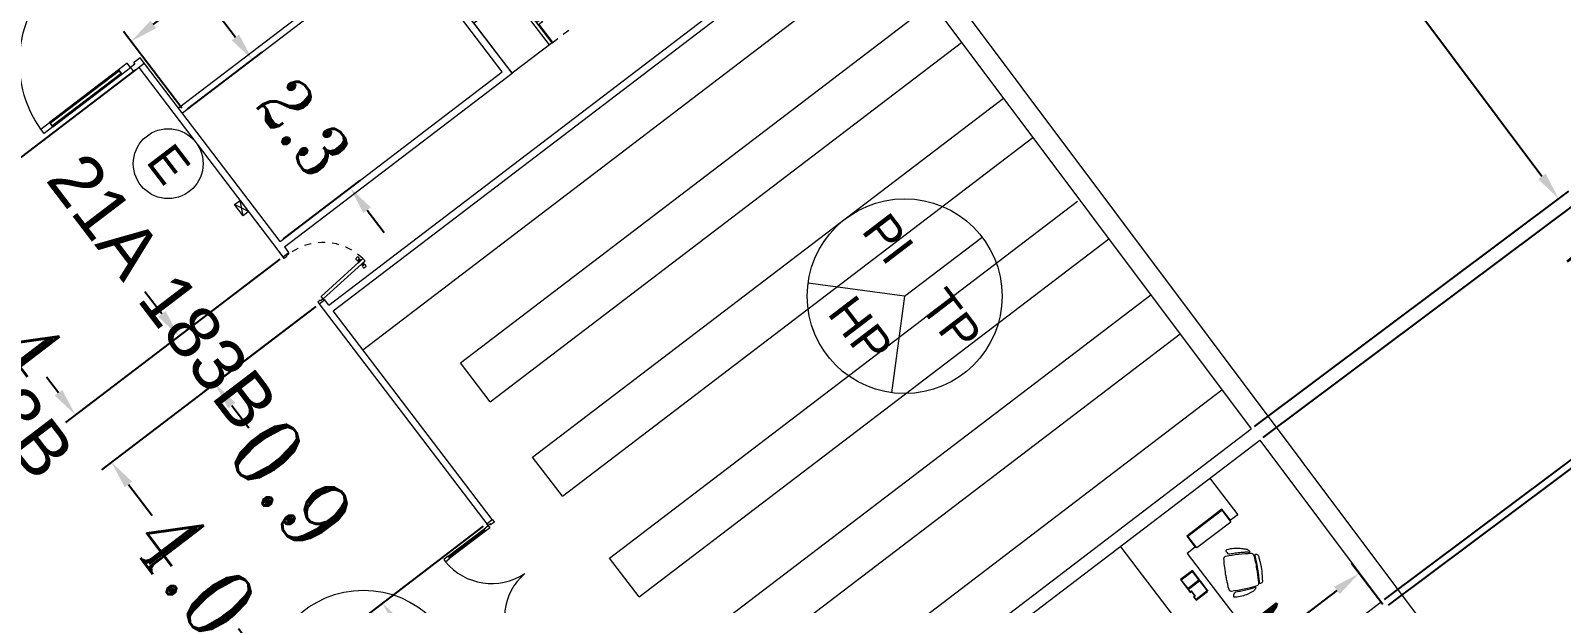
# Model space of a CAD drawing. Header units: metres. Extents: x 1384 to 1901, y 1501 to 2216.
# Drawn here: x 1462.31 to 1484.23, y 2124.08 to 2132.28 of the extents above; entities that cross this region are included whole.
import ezdxf

# ---------------------------------------------------------------- set-up
doc = ezdxf.new("R2010")
doc.units = ezdxf.units.M
doc.header["$LTSCALE"] = 0.05
doc.header["$PDMODE"] = 3
for name, pattern in [('ACAD_ISO03W100', [30, 12, -18]), ('CONTINUA', [0]), ('DASHED2', [0.375, 0.25, -0.125])]:
    doc.linetypes.add(name, pattern=pattern)
for name, color, linetype, lineweight in [('BIEs', 1, 'CONTINUA', 15), ('Circulo', 250, 'Continuous', 15), ('Cotas Nave 2', 250, 'CONTINUA', 15), ('Extintores', 1, 'CONTINUA', 15), ('mobiliario', 253, 'CONTINUA', 15), ('Nave', 5, 'Continuous', 15), ('Pared Fuego', 81, 'CONTINUA', 15), ('Pared Nave', 5, 'CONTINUA', 15), ('Puertas', 4, 'CONTINUA', 15), ('Tabiques', 241, 'CONTINUA', 15), ('TextoDCE', 250, 'Continuous', 15)]:
    doc.layers.add(name, color=color, linetype=linetype, lineweight=lineweight)
doc.styles.add('ROMANT', font='ROMANT', dxfattribs={"width": 0.85})
doc.styles.get("Standard").update_dxf_attribs({"font": 'arial.ttf'})
doc.dimstyles.new('1-50-GENERAL', dxfattribs={"dimtxt": 0.38, "dimasz": 0.4, "dimexe": 0.18, "dimexo": 0.06, "dimgap": 0.09, "dimtad": 0, "dimdec": 1, "dimzin": 0, "dimdsep": 46, "dimtxsty": 'ROMANT', "dimcen": 0.09, "dimadec": 0, "dimazin": 0, "dimtfac": 1, "dimtdec": 1, "dimtix": 1, "dimtofl": 0, "dimtmove": 0, "dimatfit": 3, "dimfxl": 0, "dimtolj": 1, "dimtzin": 0, "dimarcsym": 0})

# ---------------------------------------------------------------- blocks, each defined once
blk = doc.blocks.new('A$C3628088D')
at = {"layer": 'Puertas'}
for p, q in [((35, 820), (35, 900)), ((35, 900), (75, 900)), ((75, 820), (35, 820)), ((75, 820), (35, 820)), ((35, 820), (35, 180)), ((45, 820), (45, 180)), ((65, 820), (45, 820)), ((65, 180), (65, 820)), ((75, 900), (75, 820)), ((75, 180), (75, 820)), ((35, 180), (35, 100)), ((75, 180), (35, 180)), ((35, 180), (75, 180)), ((45, 180), (65, 180)), ((75, 100), (75, 180)), ((35, 100), (0, 100)), ((0, 100), (0, 0)), ((35, 60), (35, 100)), ((35, 100), (75, 100)), ((50, 60), (35, 60)), ((50, 50), (50, 60)), ((50, 0), (50, 50)), ((0, 0), (50, 0))]:
    blk.add_line(p, q, dxfattribs=at)
for points in [[(1725, 900), (1725, 820), (1765, 820), (1765, 900)], [(1725, 180), (1725, 820), (1765, 820), (1765, 180)], [(1735, 180), (1735, 820), (1755, 820), (1755, 180)], [(1725, 100), (1725, 180), (1765, 180), (1765, 100)], [(1765, 100), (1800, 100), (1800, 0), (1750, 0), (1750, 50), (1750, 60), (1765, 60)]]:
    blk.add_lwpolyline(points, close=True, dxfattribs=at)
blk.add_arc((1757, 42), 858, 92.1038, 176.1334, dxfattribs=at)
blk.add_ellipse((70, 105), major_axis=(-772, 326), ratio=0.94084, start_param=-2.726592, end_param=-1.199193, dxfattribs=at)
blk = doc.blocks.new('puerta 0.85')
at = {"layer": 'Puertas'}
for p, q in [((971.569, -108.224), (971.572, -108.254)), ((971.605, -108.217), (971.608, -108.254)), ((971.61, -108.223), (971.612, -108.248)), ((971.617, -108.224), (971.611, -108.224)), ((971.611, -108.224), (971.613, -108.246)), ((971.619, -108.246), (971.613, -108.246)), ((971.629, -108.222), (971.617, -108.223)), ((971.617, -108.223), (971.619, -108.247)), ((971.631, -108.246), (971.619, -108.247)), ((971.631, -108.22), (971.629, -108.222)), ((971.629, -108.222), (971.631, -108.246)), ((971.633, -108.203), (971.631, -108.22)), ((971.631, -108.22), (971.633, -108.247)), ((971.633, -108.247), (971.631, -108.246)), ((971.638, -108.203), (971.633, -108.203)), ((971.633, -108.203), (971.638, -108.263)), ((971.638, -108.263), (971.633, -108.247)), ((971.68, -108.171), (971.635, -108.175)), ((971.635, -108.175), (971.68, -108.171)), ((971.706, -108.982), (971.635, -108.175)), ((971.638, -108.203), (971.643, -108.263)), ((971.751, -108.978), (971.68, -108.171)), ((971.682, -108.199), (971.687, -108.199)), ((971.682, -108.199), (971.688, -108.259)), ((971.687, -108.199), (971.692, -108.214)), ((971.687, -108.199), (971.693, -108.258)), ((971.692, -108.214), (971.695, -108.242)), ((971.692, -108.214), (971.695, -108.216)), ((971.693, -108.258), (971.695, -108.242)), ((971.695, -108.216), (971.706, -108.215)), ((971.695, -108.216), (971.697, -108.24)), ((971.695, -108.242), (971.697, -108.24)), ((971.697, -108.24), (971.708, -108.239)), ((971.706, -108.216), (971.712, -108.215)), ((971.706, -108.215), (971.708, -108.239)), ((971.708, -108.238), (971.714, -108.238)), ((971.712, -108.215), (971.714, -108.238)), ((971.713, -108.214), (971.715, -108.239)), ((971.717, -108.208), (971.72, -108.244)), ((971.753, -108.207), (971.756, -108.238)), ((971.643, -108.263), (971.638, -108.263)), ((971.688, -108.259), (971.693, -108.258)), ((970.921, -109.068), (970.921, -108.978)), ((970.921, -108.978), (970.941, -108.978)), ((970.951, -109.068), (970.921, -109.068)), ((970.941, -108.978), (970.941, -109.023)), ((970.951, -109.023), (970.941, -109.023)), ((970.951, -109.023), (970.951, -109.068)), ((971.751, -108.978), (971.706, -108.982)), ((971.741, -109.023), (971.741, -109.068)), ((971.741, -109.023), (971.751, -109.023)), ((971.741, -109.068), (971.771, -109.068)), ((971.751, -108.978), (971.751, -109.023)), ((971.771, -108.978), (971.751, -108.978)), ((971.771, -109.068), (971.771, -108.978))]:
    blk.add_line(p, q, dxfattribs=at)
at = {"layer": 'Puertas', "linetype": 'DASHED2'}
blk.add_arc((971.751, -108.978), 0.81, 98.1847, 180, dxfattribs=at)
at = {"layer": 'Puertas'}
for centre, start, end in [((971.59, -108.237), 31.5551, 146.5334), ((971.59, -108.237), 223.4666, 338.4449), ((971.735, -108.225), 43.4666, 158.4449), ((971.735, -108.225), 211.5551, 326.5334)]:
    blk.add_arc(centre, 0.0249, start, end, dxfattribs=at)
blk = doc.blocks.new('refrigerador 23 planta')
at = {"layer": 'mobiliario', "linetype": 'Continuous', "lineweight": 0}
for p, q in [((8.823, 1.222), (8.823, 1.942)), ((8.823, 1.942), (9.731, 1.942)), ((9.731, 1.942), (9.731, 1.222)), ((9.731, 1.274), (8.823, 1.274)), ((8.823, 1.222), (9.731, 1.222)), ((8.834, 1.215), (8.834, 1.222)), ((9.146, 1.215), (8.834, 1.215)), ((8.916, 1.213), (8.916, 1.215)), ((8.928, 1.213), (8.916, 1.213)), ((8.928, 1.215), (8.928, 1.213)), ((8.953, 1.213), (8.953, 1.215)), ((8.965, 1.213), (8.953, 1.213)), ((8.965, 1.215), (8.965, 1.213)), ((8.989, 1.213), (8.989, 1.215)), ((9.002, 1.213), (8.989, 1.213)), ((9.002, 1.215), (9.002, 1.213)), ((9.026, 1.213), (9.026, 1.215)), ((9.038, 1.213), (9.026, 1.213)), ((9.038, 1.215), (9.038, 1.213)), ((9.063, 1.213), (9.063, 1.215)), ((9.075, 1.213), (9.063, 1.213)), ((9.075, 1.215), (9.075, 1.213)), ((9.099, 1.213), (9.099, 1.215)), ((9.112, 1.213), (9.099, 1.213)), ((9.112, 1.215), (9.112, 1.213)), ((9.146, 1.159), (9.146, 1.222)), ((9.146, 1.157), (9.146, 1.159)), ((9.146, 1.152), (9.146, 1.157)), ((9.147, 1.149), (9.146, 1.152)), ((9.187, 1.149), (9.147, 1.149)), ((9.188, 1.157), (9.187, 1.152)), ((9.187, 1.152), (9.187, 1.149)), ((9.188, 1.222), (9.188, 1.201)), ((9.188, 1.201), (9.188, 1.194)), ((9.188, 1.194), (9.188, 1.157)), ((9.208, 1.162), (9.208, 1.222)), ((9.208, 1.159), (9.208, 1.162)), ((9.208, 1.157), (9.208, 1.159)), ((9.209, 1.152), (9.208, 1.157)), ((9.209, 1.149), (9.209, 1.152)), ((9.249, 1.149), (9.209, 1.149)), ((9.25, 1.152), (9.249, 1.149)), ((9.25, 1.222), (9.25, 1.157)), ((9.25, 1.157), (9.25, 1.152))]:
    blk.add_line(p, q, dxfattribs=at)
blk = doc.blocks.new('*D248')
at = {"layer": 'Cotas Nave 2', "color": 0, "lineweight": -2, "transparency": 16777216}
for p, q in [((1474.251, 2134.073), (1478.751, 2137.442)), ((1478.847, 2137.014), (1480.645, 2134.612)), ((1483.949, 2130.197), (1481.844, 2133.009)), ((1479.833, 2126.616), (1484.333, 2129.985))]:
    blk.add_line(p, q, dxfattribs=at)
at = {"layer": 'Cotas Nave 2', "color": 0, "transparency": 16777216}
for points in [[(1478.9, 2137.053), (1478.793, 2136.974), (1478.607, 2137.334)], [(1484.003, 2130.237), (1483.896, 2130.157), (1484.189, 2129.877)]]:
    blk.add_solid(points, dxfattribs=at)
at = {"layer": 'Defpoints', "color": 0, "transparency": 16777216}
for p in [(1474.203, 2134.037), (1484.189, 2129.877), (1479.785, 2126.58)]:
    blk.add_point(p, dxfattribs=at)
at = {"layer": 'Cotas Nave 2', "color": 0, "transparency": 16777216, "insert": (1481.245, 2133.81), "char_height": 1, "attachment_point": 5, "rotation": 306.8203, "style": 'ROMANT'}
blk.add_mtext('\\A1;9.3', dxfattribs=at)
blk = doc.blocks.new('*D250')
at = {"layer": 'Cotas Nave 2', "color": 0, "lineweight": -2, "transparency": 16777216}
for p, q in [((1479.957, 2126.457), (1484.5, 2129.858)), ((1484.596, 2129.43), (1484.602, 2129.422)), ((1485.853, 2127.751), (1485.802, 2127.82)), ((1481.694, 2124.137), (1486.237, 2127.538))]:
    blk.add_line(p, q, dxfattribs=at)
at = {"layer": 'Cotas Nave 2', "color": 0, "transparency": 16777216}
for points in [[(1484.649, 2129.47), (1484.542, 2129.39), (1484.356, 2129.751)], [(1485.907, 2127.791), (1485.8, 2127.711), (1486.093, 2127.43)]]:
    blk.add_solid(points, dxfattribs=at)
at = {"layer": 'Defpoints', "color": 0, "transparency": 16777216}
for p in [(1486.093, 2127.43), (1479.909, 2126.421), (1481.646, 2124.101)]:
    blk.add_point(p, dxfattribs=at)
at = {"layer": 'Cotas Nave 2', "color": 0, "transparency": 16777216, "insert": (1485.202, 2128.621), "char_height": 1, "attachment_point": 5, "rotation": 306.8241, "style": 'ROMANT'}
blk.add_mtext('\\A1;2.9', dxfattribs=at)
blk = doc.blocks.new('*D252')
at = {"layer": 'Cotas Nave 2', "color": 0, "lineweight": -2, "transparency": 16777216}
for p, q in [((1481.755, 2124.057), (1486.331, 2127.486)), ((1486.427, 2127.058), (1487.663, 2125.408)), ((1490.14, 2122.101), (1488.863, 2123.806)), ((1485.947, 2118.461), (1490.524, 2121.889))]:
    blk.add_line(p, q, dxfattribs=at)
at = {"layer": 'Cotas Nave 2', "color": 0, "transparency": 16777216}
for points in [[(1486.48, 2127.098), (1486.373, 2127.018), (1486.187, 2127.378)], [(1490.193, 2122.141), (1490.086, 2122.062), (1490.38, 2121.781)]]:
    blk.add_solid(points, dxfattribs=at)
at = {"layer": 'Defpoints', "color": 0, "transparency": 16777216}
for p in [(1481.707, 2124.021), (1490.38, 2121.781), (1485.899, 2118.425)]:
    blk.add_point(p, dxfattribs=at)
at = {"layer": 'Cotas Nave 2', "color": 0, "transparency": 16777216, "insert": (1488.263, 2124.607), "char_height": 1, "attachment_point": 5, "rotation": 306.8403, "style": 'ROMANT'}
blk.add_mtext('\\A1;7.0', dxfattribs=at)
blk = doc.blocks.new('*D258')
at = {"layer": 'Cotas Nave 2', "color": 0, "lineweight": -2, "transparency": 16777216}
for p, q in [((1452.441, 2163.684), (1458.073, 2167.979)), ((1458.172, 2167.552), (1479.299, 2139.846)), ((1502.365, 2109.598), (1481.004, 2137.61)), ((1496.621, 2104.714), (1502.751, 2109.389))]:
    blk.add_line(p, q, dxfattribs=at)
at = {"layer": 'Cotas Nave 2', "color": 0, "transparency": 16777216}
for points in [[(1458.225, 2167.592), (1458.119, 2167.511), (1457.93, 2167.87)], [(1502.418, 2109.638), (1502.312, 2109.557), (1502.608, 2109.28)]]:
    blk.add_solid(points, dxfattribs=at)
at = {"layer": 'Defpoints', "color": 0, "transparency": 16777216}
for p in [(1457.93, 2167.87), (1452.393, 2163.648), (1496.573, 2104.678)]:
    blk.add_point(p, dxfattribs=at)
at = {"layer": 'Cotas Nave 2', "color": 0, "transparency": 16777216, "insert": (1480.152, 2138.728), "char_height": 1, "attachment_point": 5, "rotation": 307.3275, "style": 'ROMANT'}
blk.add_mtext('\\A1;73.7', dxfattribs=at)
blk = doc.blocks.new('*D280')
at = {"layer": 'Cotas Nave 2', "color": 0, "lineweight": -2, "transparency": 16777216}
for p, q in [((1451.649, 2127.615), (1442.965, 2121.091)), ((1443.349, 2120.879), (1455.82, 2104.277)), ((1470.004, 2085.396), (1457.533, 2101.998)), ((1478.785, 2091.492), (1470.101, 2084.968))]:
    blk.add_line(p, q, dxfattribs=at)
at = {"layer": 'Cotas Nave 2', "color": 0, "transparency": 16777216}
for points in [[(1443.402, 2120.919), (1443.296, 2120.839), (1443.109, 2121.199)], [(1470.058, 2085.436), (1469.951, 2085.356), (1470.245, 2085.076)]]:
    blk.add_solid(points, dxfattribs=at)
at = {"layer": 'Defpoints', "color": 0, "transparency": 16777216}
for p in [(1451.697, 2127.651), (1478.833, 2091.528), (1470.245, 2085.076)]:
    blk.add_point(p, dxfattribs=at)
at = {"layer": 'Cotas Nave 2', "color": 0, "transparency": 16777216, "insert": (1456.677, 2103.138), "char_height": 1, "attachment_point": 5, "rotation": 306.9145, "style": 'ROMANT'}
blk.add_mtext('\\A1;45.2', dxfattribs=at)
blk = doc.blocks.new('*D281')
at = {"layer": 'Cotas Nave 2', "color": 0, "lineweight": -2, "transparency": 16777216}
for p, q in [((1429.005, 2146.212), (1424.085, 2142.515)), ((1424.469, 2142.304), (1445.493, 2114.317)), ((1468.224, 2084.058), (1447.181, 2112.069)), ((1473.241, 2087.327), (1468.32, 2083.63))]:
    blk.add_line(p, q, dxfattribs=at)
at = {"layer": 'Cotas Nave 2', "color": 0, "transparency": 16777216}
for points in [[(1424.522, 2142.344), (1424.415, 2142.264), (1424.228, 2142.624)], [(1468.277, 2084.098), (1468.17, 2084.018), (1468.464, 2083.738)]]:
    blk.add_solid(points, dxfattribs=at)
at = {"layer": 'Defpoints', "color": 0, "transparency": 16777216}
for p in [(1429.053, 2146.248), (1473.289, 2087.363), (1468.464, 2083.738)]:
    blk.add_point(p, dxfattribs=at)
at = {"layer": 'Cotas Nave 2', "color": 0, "transparency": 16777216, "insert": (1446.337, 2113.193), "char_height": 1, "attachment_point": 5, "rotation": 306.9145, "style": 'ROMANT'}
blk.add_mtext('\\A1;73.6', dxfattribs=at)
blk = doc.blocks.new('*D297')
at = {"layer": 'Cotas Nave 2', "color": 0, "lineweight": -2, "transparency": 16777216}
for p, q in [((1481.67, 2124.069), (1481.223, 2124.655)), ((1481.014, 2124.269), (1480.552, 2123.916)), ((1478.828, 2122.602), (1479.322, 2122.979)), ((1478.847, 2121.916), (1478.401, 2122.502))]:
    blk.add_line(p, q, dxfattribs=at)
at = {"layer": 'Cotas Nave 2', "color": 0, "transparency": 16777216}
for points in [[(1480.974, 2124.322), (1481.055, 2124.216), (1481.332, 2124.512)], [(1478.787, 2122.655), (1478.868, 2122.549), (1478.51, 2122.359)]]:
    blk.add_solid(points, dxfattribs=at)
at = {"layer": 'Defpoints', "color": 0, "transparency": 16777216}
for p in [(1481.707, 2124.021), (1478.51, 2122.359), (1478.884, 2121.869)]:
    blk.add_point(p, dxfattribs=at)
at = {"layer": 'Cotas Nave 2', "color": 0, "transparency": 16777216, "insert": (1479.937, 2123.447), "char_height": 0.75, "attachment_point": 5, "rotation": 37.3275, "style": 'ROMANT'}
blk.add_mtext('\\A1;3.5', dxfattribs=at)
blk = doc.blocks.new('*D309')
at = {"layer": 'Cotas Nave 2', "color": 0, "lineweight": -2, "transparency": 16777216}
for p, q in [((1468.795, 2125.188), (1467.208, 2123.978)), ((1467.594, 2123.769), (1468.2, 2122.974)), ((1469.887, 2123.757), (1468.3, 2122.547)), ((1468.443, 2122.656), (1468.685, 2122.338))]:
    blk.add_line(p, q, dxfattribs=at)
at = {"layer": 'Cotas Nave 2', "color": 0, "transparency": 16777216}
for points in [[(1467.647, 2123.81), (1467.541, 2123.729), (1467.351, 2124.087)], [(1468.253, 2123.014), (1468.147, 2122.933), (1468.443, 2122.656)]]:
    blk.add_solid(points, dxfattribs=at)
at = {"layer": 'Defpoints', "color": 0, "transparency": 16777216}
for p in [(1468.843, 2125.225), (1467.351, 2124.087), (1469.935, 2123.793)]:
    blk.add_point(p, dxfattribs=at)
at = {"layer": 'Cotas Nave 2', "color": 0, "transparency": 16777216, "insert": (1469.268, 2121.574), "char_height": 1, "attachment_point": 5, "rotation": 307.3275, "style": 'ROMANT'}
blk.add_mtext('\\A1;1.8', dxfattribs=at)
blk = doc.blocks.new('*D310')
at = {"layer": 'Cotas Nave 2', "color": 0, "lineweight": -2, "transparency": 16777216}
for p, q in [((1466.396, 2128.335), (1463.328, 2125.996)), ((1463.714, 2125.787), (1464.052, 2125.343)), ((1468.795, 2125.188), (1465.727, 2122.849)), ((1465.628, 2123.276), (1465.29, 2123.719))]:
    blk.add_line(p, q, dxfattribs=at)
at = {"layer": 'Cotas Nave 2', "color": 0, "transparency": 16777216}
for points in [[(1463.767, 2125.827), (1463.661, 2125.746), (1463.471, 2126.105)], [(1465.681, 2123.317), (1465.575, 2123.236), (1465.871, 2122.958)]]:
    blk.add_solid(points, dxfattribs=at)
at = {"layer": 'Defpoints', "color": 0, "transparency": 16777216}
for p in [(1466.444, 2128.371), (1463.471, 2126.105), (1468.843, 2125.225)]:
    blk.add_point(p, dxfattribs=at)
at = {"layer": 'Cotas Nave 2', "color": 0, "transparency": 16777216, "insert": (1464.671, 2124.531), "char_height": 1, "attachment_point": 5, "rotation": 307.3275, "style": 'ROMANT'}
blk.add_mtext('\\A1;4.0', dxfattribs=at)
blk = doc.blocks.new('*D311')
at = {"layer": 'Cotas Nave 2', "color": 0, "lineweight": -2, "transparency": 16777216}
for p, q in [((1465.881, 2129.011), (1464.293, 2127.801)), ((1464.194, 2128.228), (1463.951, 2128.546)), ((1466.396, 2128.335), (1464.809, 2127.125)), ((1465.194, 2126.916), (1465.437, 2126.598))]:
    blk.add_line(p, q, dxfattribs=at)
at = {"layer": 'Cotas Nave 2', "color": 0, "transparency": 16777216}
for points in [[(1464.247, 2128.268), (1464.141, 2128.187), (1464.436, 2127.91)], [(1465.247, 2126.956), (1465.141, 2126.875), (1464.952, 2127.234)]]:
    blk.add_solid(points, dxfattribs=at)
at = {"layer": 'Defpoints', "color": 0, "transparency": 16777216}
for p in [(1465.928, 2129.047), (1466.444, 2128.371), (1464.436, 2127.91)]:
    blk.add_point(p, dxfattribs=at)
at = {"layer": 'Cotas Nave 2', "color": 0, "transparency": 16777216, "insert": (1466.044, 2125.802), "char_height": 1, "attachment_point": 5, "rotation": 307.3275, "style": 'ROMANT'}
blk.add_mtext('\\A1;0.9', dxfattribs=at)
blk = doc.blocks.new('*D312')
at = {"layer": 'Cotas Nave 2', "color": 0, "lineweight": -2, "transparency": 16777216}
for p, q in [((1463.814, 2131.721), (1460.746, 2129.382)), ((1461.131, 2129.173), (1461.303, 2128.948)), ((1465.881, 2129.011), (1462.813, 2126.671)), ((1462.713, 2127.099), (1462.541, 2127.324))]:
    blk.add_line(p, q, dxfattribs=at)
at = {"layer": 'Cotas Nave 2', "color": 0, "transparency": 16777216}
for points in [[(1461.184, 2129.213), (1461.078, 2129.133), (1460.889, 2129.491)], [(1462.766, 2127.139), (1462.66, 2127.058), (1462.956, 2126.781)]]:
    blk.add_solid(points, dxfattribs=at)
at = {"layer": 'Defpoints', "color": 0, "transparency": 16777216}
for p in [(1463.861, 2131.758), (1460.889, 2129.491), (1465.928, 2129.047)]:
    blk.add_point(p, dxfattribs=at)
at = {"layer": 'Cotas Nave 2', "color": 0, "transparency": 16777216, "insert": (1461.922, 2128.136), "char_height": 1, "attachment_point": 5, "rotation": 307.3275, "style": 'ROMANT'}
blk.add_mtext('\\A1;3.4', dxfattribs=at)
blk = doc.blocks.new('*D315')
at = {"layer": 'Cotas Nave 2', "color": 0, "lineweight": -2, "transparency": 16777216}
for p, q in [((1461.61, 2134.446), (1458.622, 2132.167)), ((1459.007, 2131.958), (1459.22, 2131.679)), ((1463.814, 2131.721), (1460.746, 2129.382)), ((1460.646, 2129.809), (1460.434, 2130.088))]:
    blk.add_line(p, q, dxfattribs=at)
at = {"layer": 'Cotas Nave 2', "color": 0, "transparency": 16777216}
for points in [[(1459.06, 2131.999), (1458.954, 2131.918), (1458.765, 2132.276)], [(1460.699, 2129.85), (1460.593, 2129.769), (1460.889, 2129.491)]]:
    blk.add_solid(points, dxfattribs=at)
at = {"layer": 'Defpoints', "color": 0, "transparency": 16777216}
for p in [(1461.658, 2134.482), (1463.861, 2131.758), (1460.889, 2129.491)]:
    blk.add_point(p, dxfattribs=at)
at = {"layer": 'Cotas Nave 2', "color": 0, "transparency": 16777216, "insert": (1459.827, 2130.884), "char_height": 1, "attachment_point": 5, "rotation": 307.3275, "style": 'ROMANT'}
blk.add_mtext('\\A1;3.5', dxfattribs=at)
blk = doc.blocks.new('*D317')
at = {"layer": 'Cotas Nave 2', "color": 0, "lineweight": -2, "transparency": 16777216}
for p, q in [((1465.246, 2132.186), (1465.003, 2132.504)), ((1464.564, 2131.164), (1465.631, 2131.977)), ((1465.934, 2129.303), (1467.032, 2130.14)), ((1467.131, 2129.713), (1467.374, 2129.395))]:
    blk.add_line(p, q, dxfattribs=at)
at = {"layer": 'Cotas Nave 2', "color": 0, "transparency": 16777216}
for points in [[(1465.299, 2132.227), (1465.193, 2132.146), (1465.488, 2131.868)], [(1467.184, 2129.754), (1467.078, 2129.673), (1466.889, 2130.031)]]:
    blk.add_solid(points, dxfattribs=at)
at = {"layer": 'Defpoints', "color": 0, "transparency": 16777216}
for p in [(1464.516, 2131.127), (1466.889, 2130.031), (1465.886, 2129.267)]:
    blk.add_point(p, dxfattribs=at)
at = {"layer": 'Cotas Nave 2', "color": 0, "transparency": 16777216, "insert": (1466.226, 2130.9), "char_height": 0.75, "attachment_point": 5, "rotation": 307.3275, "style": 'ROMANT'}
blk.add_mtext('\\A1;2.3', dxfattribs=at)
blk = doc.blocks.new('*D318')
at = {"layer": 'Cotas Nave 2', "color": 0, "lineweight": -2, "transparency": 16777216}
for p, q in [((1467.614, 2133.565), (1466.777, 2134.662)), ((1466.568, 2134.277), (1465.934, 2133.793)), ((1464.07, 2132.372), (1464.705, 2132.855)), ((1464.48, 2131.175), (1463.643, 2132.272))]:
    blk.add_line(p, q, dxfattribs=at)
at = {"layer": 'Cotas Nave 2', "color": 0, "transparency": 16777216}
for points in [[(1466.528, 2134.33), (1466.609, 2134.224), (1466.887, 2134.519)], [(1464.03, 2132.425), (1464.111, 2132.319), (1463.752, 2132.129)]]:
    blk.add_solid(points, dxfattribs=at)
at = {"layer": 'Defpoints', "color": 0, "transparency": 16777216}
for p in [(1467.651, 2133.517), (1463.752, 2132.129), (1464.516, 2131.127)]:
    blk.add_point(p, dxfattribs=at)
at = {"layer": 'Cotas Nave 2', "color": 0, "transparency": 16777216, "insert": (1465.319, 2133.324), "char_height": 0.75, "attachment_point": 5, "rotation": 37.3275, "style": 'ROMANT'}
blk.add_mtext('\\A1;3.9', dxfattribs=at)

msp = doc.modelspace()

# ---------------------------------------------------------------- linework, layer by layer
at = {"layer": 'BIEs'}
for p, q in [((1465.355, 2129.634), (1465.313, 2129.854)), ((1465.434, 2129.695), (1465.234, 2129.793))]:
    msp.add_line(p, q, dxfattribs=at)
msp.add_lwpolyline([(1465.355, 2129.634), (1465.234, 2129.793), (1465.313, 2129.854), (1465.434, 2129.695)], close=True, dxfattribs=at)
at = {"layer": 'Circulo'}
for q in [(1475.936, 2129.328), (1473.444, 2128.669), (1474.64, 2127.1)]:
    msp.add_line((1474.826, 2128.482), q, dxfattribs=at)
for centre in [(1474.826, 2128.482), (1467.079, 2122.876)]:
    msp.add_circle(centre, 1.395, dxfattribs=at)
at = {"layer": 'Extintores'}
msp.add_circle((1464.284, 2130.379), 0.5, dxfattribs=at)
msp.add_circle((1464.284, 2130.379), 0.5, dxfattribs=at)
at = {"layer": 'mobiliario'}
for p, q in [((1467.069, 2127.716), (1474.623, 2133.476)), ((1468.47, 2127.528), (1475.222, 2132.676)), ((1468.895, 2126.971), (1475.642, 2132.116)), ((1469.501, 2126.176), (1476.242, 2131.316)), ((1469.926, 2125.619), (1476.661, 2130.755)), ((1470.601, 2124.733), (1477.302, 2129.842)), ((1471.026, 2124.176), (1477.749, 2129.303)), ((1471.632, 2123.381), (1478.349, 2128.503)), ((1472.057, 2122.825), (1478.769, 2127.943)), ((1468.895, 2126.971), (1468.47, 2127.528)), ((1471.868, 2121.423), (1479.368, 2127.142)), ((1469.926, 2125.619), (1469.501, 2126.176)), ((1471.026, 2124.176), (1470.601, 2124.733)), ((1479, 2124.13), (1479.162, 2124.254))]:
    msp.add_line(p, q, dxfattribs=at)
at = {"layer": 'mobiliario', "linetype": 'ACAD_ISO03W100', "ltscale": 0.004}
msp.add_line((1469.78, 2132.11), (1470.078, 2132.337), dxfattribs=at)
at = {"layer": 'mobiliario', "linetype": 'Continuous'}
for p, q in [((1479.181, 2125.866), (1479.188, 2125.869)), ((1479.188, 2125.869), (1479.194, 2125.869)), ((1479.194, 2125.869), (1479.199, 2125.866)), ((1479.199, 2125.866), (1479.205, 2125.861)), ((1479.205, 2125.861), (1479.595, 2125.353)), ((1479.369, 2125.43), (1478.866, 2125.045)), ((1478.881, 2125.046), (1479.366, 2125.416)), ((1479.495, 2125.247), (1479.01, 2124.877)), ((1479.366, 2125.416), (1479.495, 2125.247)), ((1479.489, 2125.273), (1479.369, 2125.43)), ((1479.595, 2125.353), (1479.489, 2125.273)), ((1478.866, 2125.045), (1478.985, 2124.886)), ((1479.01, 2124.877), (1478.881, 2125.046)), ((1477.925, 2124.894), (1477.923, 2124.9)), ((1477.925, 2124.906), (1477.93, 2124.912)), ((1479.062, 2123.401), (1477.928, 2124.888)), ((1478.985, 2124.886), (1478.872, 2124.8)), ((1478.872, 2124.8), (1479.617, 2123.824)), ((1479.428, 2124.844), (1479.433, 2124.852)), ((1479.43, 2124.832), (1479.428, 2124.844)), ((1479.436, 2124.819), (1479.43, 2124.832)), ((1479.433, 2124.852), (1479.441, 2124.857)), ((1479.447, 2124.805), (1479.436, 2124.819)), ((1479.441, 2124.857), (1479.466, 2124.862)), ((1479.458, 2124.795), (1479.447, 2124.805)), ((1479.466, 2124.862), (1479.49, 2124.867)), ((1479.49, 2124.867), (1479.514, 2124.87)), ((1479.514, 2124.87), (1479.539, 2124.873)), ((1479.539, 2124.873), (1479.562, 2124.875)), ((1479.56, 2124.801), (1479.54, 2124.797)), ((1479.581, 2124.803), (1479.56, 2124.801)), ((1479.562, 2124.875), (1479.584, 2124.876)), ((1479.603, 2124.806), (1479.581, 2124.803)), ((1479.584, 2124.876), (1479.607, 2124.875)), ((1479.625, 2124.807), (1479.603, 2124.806)), ((1479.607, 2124.875), (1479.629, 2124.873)), ((1479.646, 2124.81), (1479.625, 2124.807)), ((1479.629, 2124.873), (1479.649, 2124.871)), ((1479.667, 2124.812), (1479.646, 2124.81)), ((1479.649, 2124.871), (1479.669, 2124.868)), ((1479.686, 2124.813), (1479.667, 2124.812)), ((1479.669, 2124.868), (1479.684, 2124.866)), ((1479.684, 2124.866), (1479.699, 2124.864)), ((1479.703, 2124.815), (1479.686, 2124.813)), ((1479.699, 2124.864), (1479.712, 2124.862)), ((1479.718, 2124.815), (1479.703, 2124.815)), ((1479.712, 2124.862), (1479.72, 2124.86)), ((1479.734, 2124.816), (1479.718, 2124.815)), ((1479.72, 2124.86), (1479.728, 2124.859)), ((1479.728, 2124.859), (1479.733, 2124.856)), ((1479.733, 2124.856), (1479.741, 2124.851)), ((1479.745, 2124.816), (1479.734, 2124.816)), ((1479.741, 2124.851), (1479.749, 2124.843)), ((1479.744, 2124.799), (1479.789, 2124.802)), ((1479.755, 2124.814), (1479.745, 2124.816)), ((1479.749, 2124.843), (1479.757, 2124.836)), ((1479.764, 2124.814), (1479.755, 2124.814)), ((1479.757, 2124.836), (1479.762, 2124.829)), ((1479.762, 2124.829), (1479.767, 2124.823)), ((1479.767, 2124.814), (1479.764, 2124.814)), ((1479.767, 2124.823), (1479.769, 2124.818)), ((1479.769, 2124.818), (1479.767, 2124.814)), ((1479.789, 2124.802), (1479.802, 2124.8)), ((1479.802, 2124.8), (1479.81, 2124.795)), ((1479.397, 2124.724), (1479.399, 2124.737)), ((1479.399, 2124.701), (1479.397, 2124.724)), ((1479.399, 2124.737), (1479.404, 2124.748)), ((1479.4, 2124.676), (1479.399, 2124.701)), ((1479.402, 2124.651), (1479.4, 2124.676)), ((1479.404, 2124.623), (1479.402, 2124.651)), ((1479.404, 2124.748), (1479.412, 2124.755)), ((1479.408, 2124.595), (1479.404, 2124.623)), ((1479.413, 2124.565), (1479.408, 2124.595)), ((1479.412, 2124.755), (1479.42, 2124.759)), ((1479.42, 2124.759), (1479.467, 2124.768)), ((1479.469, 2124.79), (1479.458, 2124.795)), ((1479.467, 2124.768), (1479.513, 2124.776)), ((1479.482, 2124.788), (1479.469, 2124.79)), ((1479.501, 2124.792), (1479.482, 2124.788)), ((1479.52, 2124.795), (1479.501, 2124.792)), ((1479.513, 2124.776), (1479.56, 2124.783)), ((1479.54, 2124.797), (1479.52, 2124.795)), ((1479.56, 2124.783), (1479.607, 2124.789)), ((1479.607, 2124.789), (1479.653, 2124.795)), ((1479.653, 2124.795), (1479.698, 2124.798)), ((1479.698, 2124.798), (1479.744, 2124.799)), ((1479.81, 2124.795), (1479.817, 2124.787)), ((1479.817, 2124.787), (1479.822, 2124.774)), ((1479.822, 2124.774), (1479.829, 2124.753)), ((1479.829, 2124.753), (1479.835, 2124.73)), ((1479.835, 2124.73), (1479.841, 2124.708)), ((1479.841, 2124.708), (1479.846, 2124.683)), ((1479.842, 2124.772), (1479.843, 2124.779)), ((1479.844, 2124.76), (1479.842, 2124.772)), ((1479.843, 2124.779), (1479.846, 2124.784)), ((1479.847, 2124.747), (1479.844, 2124.76)), ((1479.846, 2124.784), (1479.853, 2124.787)), ((1479.846, 2124.683), (1479.852, 2124.658)), ((1479.85, 2124.735), (1479.847, 2124.747)), ((1479.853, 2124.722), (1479.85, 2124.735)), ((1479.852, 2124.658), (1479.857, 2124.63)), ((1479.853, 2124.787), (1479.862, 2124.787)), ((1479.855, 2124.71), (1479.853, 2124.722)), ((1479.858, 2124.697), (1479.855, 2124.71)), ((1479.857, 2124.63), (1479.861, 2124.604)), ((1479.862, 2124.686), (1479.858, 2124.697)), ((1479.861, 2124.604), (1479.865, 2124.575)), ((1479.862, 2124.787), (1479.873, 2124.784)), ((1479.864, 2124.674), (1479.862, 2124.686)), ((1479.867, 2124.662), (1479.864, 2124.674)), ((1479.87, 2124.649), (1479.867, 2124.662)), ((1479.872, 2124.637), (1479.87, 2124.649)), ((1479.874, 2124.625), (1479.872, 2124.637)), ((1479.873, 2124.784), (1479.881, 2124.777)), ((1479.877, 2124.613), (1479.874, 2124.625)), ((1479.879, 2124.602), (1479.877, 2124.613)), ((1479.88, 2124.589), (1479.879, 2124.602)), ((1479.882, 2124.577), (1479.88, 2124.589)), ((1479.881, 2124.777), (1479.888, 2124.771)), ((1479.888, 2124.771), (1479.892, 2124.762)), ((1479.892, 2124.762), (1479.895, 2124.749)), ((1479.895, 2124.749), (1479.899, 2124.735)), ((1479.899, 2124.735), (1479.903, 2124.721)), ((1479.903, 2124.721), (1479.905, 2124.709)), ((1479.905, 2124.709), (1479.908, 2124.696)), ((1479.908, 2124.696), (1479.912, 2124.686)), ((1479.912, 2124.686), (1479.914, 2124.674)), ((1479.914, 2124.674), (1479.917, 2124.664)), ((1479.917, 2124.664), (1479.919, 2124.655)), ((1479.919, 2124.655), (1479.922, 2124.643)), ((1479.922, 2124.643), (1479.924, 2124.634)), ((1479.924, 2124.634), (1479.925, 2124.623)), ((1479.925, 2124.623), (1479.928, 2124.614)), ((1479.928, 2124.614), (1479.929, 2124.604)), ((1479.929, 2124.604), (1479.932, 2124.594)), ((1479.932, 2124.594), (1479.934, 2124.585)), ((1479.934, 2124.585), (1479.934, 2124.585)), ((1479.934, 2124.585), (1479.936, 2124.568)), ((1478.945, 2124.553), (1478.776, 2124.424)), ((1478.776, 2124.424), (1478.916, 2124.24)), ((1478.787, 2124.421), (1478.944, 2124.541)), ((1478.883, 2124.295), (1478.787, 2124.421)), ((1479.039, 2124.415), (1478.883, 2124.295)), ((1478.889, 2124.287), (1479.047, 2124.405)), ((1478.944, 2124.541), (1479.039, 2124.415)), ((1479.17, 2124.259), (1478.945, 2124.553)), ((1479.047, 2124.405), (1479.157, 2124.261)), ((1479.418, 2124.534), (1479.413, 2124.565)), ((1479.422, 2124.502), (1479.418, 2124.534)), ((1479.424, 2124.487), (1479.422, 2124.502)), ((1479.427, 2124.472), (1479.424, 2124.487)), ((1479.431, 2124.458), (1479.427, 2124.472)), ((1479.434, 2124.443), (1479.431, 2124.458)), ((1479.436, 2124.428), (1479.434, 2124.443)), ((1479.439, 2124.413), (1479.436, 2124.428)), ((1479.442, 2124.399), (1479.439, 2124.413)), ((1479.444, 2124.385), (1479.442, 2124.399)), ((1479.447, 2124.372), (1479.444, 2124.385)), ((1479.451, 2124.358), (1479.447, 2124.372)), ((1479.865, 2124.575), (1479.865, 2124.575)), ((1479.865, 2124.575), (1479.867, 2124.563)), ((1479.867, 2124.563), (1479.871, 2124.55)), ((1479.871, 2124.55), (1479.872, 2124.537)), ((1479.872, 2124.537), (1479.874, 2124.525)), ((1479.874, 2124.525), (1479.876, 2124.511)), ((1479.876, 2124.511), (1479.878, 2124.499)), ((1479.878, 2124.499), (1479.879, 2124.486)), ((1479.879, 2124.486), (1479.881, 2124.475)), ((1479.881, 2124.475), (1479.883, 2124.463)), ((1479.884, 2124.565), (1479.882, 2124.577)), ((1479.883, 2124.463), (1479.885, 2124.448)), ((1479.886, 2124.553), (1479.884, 2124.565)), ((1479.885, 2124.448), (1479.886, 2124.436)), ((1479.889, 2124.541), (1479.886, 2124.553)), ((1479.886, 2124.436), (1479.888, 2124.424)), ((1479.888, 2124.424), (1479.889, 2124.411)), ((1479.89, 2124.529), (1479.889, 2124.541)), ((1479.889, 2124.411), (1479.89, 2124.398)), ((1479.892, 2124.517), (1479.89, 2124.529)), ((1479.89, 2124.398), (1479.891, 2124.385)), ((1479.892, 2124.372), (1479.89, 2124.359)), ((1479.891, 2124.385), (1479.892, 2124.372)), ((1479.893, 2124.504), (1479.892, 2124.517)), ((1479.895, 2124.492), (1479.893, 2124.504)), ((1479.896, 2124.479), (1479.895, 2124.492)), ((1479.898, 2124.467), (1479.896, 2124.479)), ((1479.899, 2124.454), (1479.898, 2124.467)), ((1479.901, 2124.442), (1479.899, 2124.454)), ((1479.902, 2124.43), (1479.901, 2124.442)), ((1479.903, 2124.417), (1479.902, 2124.43)), ((1479.905, 2124.405), (1479.903, 2124.417)), ((1479.906, 2124.392), (1479.905, 2124.405)), ((1479.908, 2124.38), (1479.906, 2124.392)), ((1479.91, 2124.372), (1479.908, 2124.38)), ((1479.914, 2124.369), (1479.91, 2124.372)), ((1479.922, 2124.368), (1479.914, 2124.369)), ((1479.93, 2124.372), (1479.922, 2124.368)), ((1479.939, 2124.379), (1479.93, 2124.372)), ((1479.936, 2124.568), (1479.939, 2124.55)), ((1479.939, 2124.55), (1479.941, 2124.529)), ((1479.945, 2124.388), (1479.939, 2124.379)), ((1479.941, 2124.529), (1479.942, 2124.507)), ((1479.942, 2124.507), (1479.944, 2124.484)), ((1479.944, 2124.484), (1479.945, 2124.458)), ((1479.945, 2124.458), (1479.947, 2124.432)), ((1479.948, 2124.395), (1479.945, 2124.388)), ((1479.947, 2124.432), (1479.95, 2124.405)), ((1479.95, 2124.405), (1479.948, 2124.395)), ((1478.917, 2124.25), (1478.889, 2124.287)), ((1478.916, 2124.24), (1478.932, 2124.252)), ((1478.933, 2124.262), (1478.917, 2124.25)), ((1478.932, 2124.252), (1478.978, 2124.19)), ((1478.989, 2124.189), (1478.933, 2124.262)), ((1478.978, 2124.19), (1478.963, 2124.178)), ((1478.963, 2124.178), (1479, 2124.13)), ((1478.963, 2124.178), (1478.963, 2124.178)), ((1478.963, 2124.178), (1478.963, 2124.178)), ((1478.973, 2124.177), (1478.989, 2124.189)), ((1479, 2124.141), (1478.973, 2124.177)), ((1479.157, 2124.261), (1479, 2124.141)), ((1479.454, 2124.345), (1479.451, 2124.358)), ((1479.456, 2124.333), (1479.454, 2124.345)), ((1479.459, 2124.32), (1479.456, 2124.333)), ((1479.464, 2124.308), (1479.459, 2124.32)), ((1479.468, 2124.295), (1479.464, 2124.308)), ((1479.471, 2124.284), (1479.468, 2124.295)), ((1479.477, 2124.27), (1479.471, 2124.284)), ((1479.485, 2124.26), (1479.477, 2124.27)), ((1479.494, 2124.256), (1479.485, 2124.26)), ((1479.505, 2124.255), (1479.494, 2124.256)), ((1479.55, 2124.261), (1479.505, 2124.255)), ((1479.539, 2124.189), (1479.541, 2124.204)), ((1479.541, 2124.177), (1479.539, 2124.189)), ((1479.541, 2124.204), (1479.546, 2124.221)), ((1479.546, 2124.172), (1479.541, 2124.177)), ((1479.546, 2124.221), (1479.553, 2124.233)), ((1479.555, 2124.172), (1479.546, 2124.172)), ((1479.596, 2124.268), (1479.55, 2124.261)), ((1479.553, 2124.233), (1479.561, 2124.244)), ((1479.581, 2124.173), (1479.555, 2124.172)), ((1479.561, 2124.244), (1479.57, 2124.249)), ((1479.57, 2124.249), (1479.59, 2124.253)), ((1479.605, 2124.176), (1479.581, 2124.173)), ((1479.59, 2124.253), (1479.61, 2124.256)), ((1479.641, 2124.278), (1479.596, 2124.268)), ((1479.629, 2124.181), (1479.605, 2124.176)), ((1479.61, 2124.256), (1479.629, 2124.26)), ((1479.629, 2124.26), (1479.649, 2124.264)), ((1479.653, 2124.185), (1479.629, 2124.181)), ((1479.688, 2124.287), (1479.641, 2124.278)), ((1479.649, 2124.264), (1479.67, 2124.269)), ((1479.677, 2124.192), (1479.653, 2124.185)), ((1479.67, 2124.269), (1479.69, 2124.272)), ((1479.698, 2124.2), (1479.677, 2124.192)), ((1479.734, 2124.297), (1479.688, 2124.287)), ((1479.69, 2124.272), (1479.711, 2124.277)), ((1479.718, 2124.208), (1479.698, 2124.2)), ((1479.711, 2124.277), (1479.732, 2124.282)), ((1479.739, 2124.217), (1479.718, 2124.208)), ((1479.732, 2124.282), (1479.772, 2124.292)), ((1479.778, 2124.308), (1479.734, 2124.297)), ((1479.773, 2124.234), (1479.739, 2124.217)), ((1479.772, 2124.292), (1479.804, 2124.301)), ((1479.801, 2124.249), (1479.773, 2124.234)), ((1479.824, 2124.321), (1479.778, 2124.308)), ((1479.82, 2124.259), (1479.801, 2124.249)), ((1479.804, 2124.301), (1479.829, 2124.309)), ((1479.83, 2124.266), (1479.82, 2124.259)), ((1479.869, 2124.334), (1479.824, 2124.321)), ((1479.829, 2124.309), (1479.847, 2124.315)), ((1479.837, 2124.274), (1479.83, 2124.266)), ((1479.842, 2124.283), (1479.837, 2124.274)), ((1479.847, 2124.291), (1479.842, 2124.283)), ((1479.847, 2124.315), (1479.851, 2124.316)), ((1479.847, 2124.315), (1479.847, 2124.315)), ((1479.851, 2124.301), (1479.847, 2124.291)), ((1479.851, 2124.316), (1479.853, 2124.313)), ((1479.854, 2124.309), (1479.851, 2124.301)), ((1479.853, 2124.313), (1479.854, 2124.309)), ((1479.88, 2124.34), (1479.869, 2124.334)), ((1479.886, 2124.35), (1479.88, 2124.34)), ((1479.89, 2124.359), (1479.886, 2124.35))]:
    msp.add_line(p, q, dxfattribs=at)
at = {"layer": 'Nave'}
msp.add_lwpolyline([(1429.053, 2146.248), (1452.393, 2163.648), (1496.573, 2104.678), (1478.833, 2091.528), (1469.012, 2104.612)], dxfattribs=at)
at = {"layer": 'Pared Fuego'}
for p, q in [((1472.292, 2120.866), (1479.788, 2126.582)), ((1476.175, 2123.574), (1479.909, 2126.421))]:
    msp.add_line(p, q, dxfattribs=at)
at = {"layer": 'Pared Nave'}
for p, q in [((1474.631, 2133.465), (1479.788, 2126.582)), ((1479.909, 2126.421), (1481.646, 2124.101))]:
    msp.add_line(p, q, dxfattribs=at)
at = {"layer": 'Tabiques'}
for p, q in [((1466.584, 2128.353), (1474.143, 2134.117)), ((1466.644, 2128.273), (1474.203, 2134.037)), ((1469.067, 2131.692), (1467.612, 2133.601)), ((1469.207, 2131.674), (1467.752, 2133.582)), ((1467.079, 2133.195), (1464.431, 2131.175)), ((1467.11, 2133.105), (1464.486, 2131.104)), ((1465.886, 2129.267), (1463.882, 2131.896)), ((1463.861, 2131.758), (1465.946, 2129.023)), ((1465.886, 2129.267), (1469.067, 2131.692)), ((1465.947, 2129.187), (1469.128, 2131.613)), ((1469.128, 2131.613), (1469.207, 2131.674)), ((1469.147, 2131.753), (1469.207, 2131.674)), ((1465.947, 2129.187), (1466.008, 2129.108)), ((1465.946, 2129.023), (1465.868, 2129.127)), ((1466.008, 2129.108), (1466, 2129.102)), ((1466.425, 2128.395), (1468.873, 2125.185)), ((1466.523, 2128.432), (1466.515, 2128.426)), ((1466.584, 2128.353), (1466.523, 2128.432)), ((1468.923, 2125.285), (1466.644, 2128.273)), ((1481.646, 2124.101), (1478.847, 2121.966))]:
    msp.add_line(p, q, dxfattribs=at)

# ---------------------------------------------------------------- block references
at = {"layer": 'mobiliario', "rotation": 127.3275155237132}
msp.add_blockref('refrigerador 23 planta', (1476.102, 2125.835), dxfattribs=at)
at = {"layer": 'Puertas'}
for p, xscale, yscale, zscale, rotation in [((1461.817, 2134.604), -0.001945868408968941, 0.00194586840896894, 0.00194586840896894, 127.3275155237946), ((1470.014, 2123.854), 0.001, 0.001, 0.001, 127.3275155236963)]:
    msp.add_blockref('A$C3628088D', p, dxfattribs=dict(at, xscale=xscale, yscale=yscale, zscale=zscale, rotation=rotation))
at = {"layer": 'Puertas', "rotation": 307.3275155237696}
msp.add_blockref('puerta 0.85', (963.919, 2967.242), dxfattribs=at)

# ---------------------------------------------------------------- texts
at = {"layer": 'Extintores', "attachment_point": 1, "rotation": 307.3275}
for s, width, heights, insert, char_height in [('E', 1.11443, [0], (1464.35, 2130.711), 0.5), ('21A 183B', 6.2069, [2.019], (1463.111, 2130.604), 0.75), ('21A 183B', 6.2069, [2.019], (1460.198, 2129.91), 0.75)]:
    msp.add_mtext_dynamic_manual_height_columns(s, width=width, gutter_width=0.0125, heights=heights, dxfattribs=dict(at, insert=insert, char_height=char_height))
at = {"layer": 'TextoDCE'}
for s, p in [('PI', (1474.195, 2129.416)), ('TP', (1475.024, 2128.343)), ('HP', (1473.707, 2128.235))]:
    msp.add_text(s, height=0.497, rotation=307.3275, dxfattribs=at).set_placement(p)

# ---------------------------------------------------------------- dimensions: what is measured, and where the dimension line sits
at = {"layer": 'Cotas Nave 2'}
for base, p1, p2, angle, override, picture, middle, dimtype in [((1457.93, 2167.87), (1496.573, 2104.678), (1452.393, 2163.648), 307.3275, {"dimtxt": 1}, '*D258', (1480.152, 2138.728), 160), ((1468.464, 2083.738), (1429.053, 2146.248), (1473.289, 2087.363), 306.9145, {"dimtxt": 1}, '*D281', (1446.337, 2113.193), 161), ((1484.189, 2129.877), (1474.203, 2134.037), (1479.785, 2126.58), 306.8203, {"dimtxt": 1}, '*D248', (1481.245, 2133.81), 161), ((1463.752, 2132.129), (1467.651, 2133.517), (1464.516, 2131.127), 37.3275, {"dimtxt": 0.75}, '*D318', (1465.319, 2133.324), 160), ((1460.889, 2129.491), (1461.658, 2134.482), (1463.861, 2131.758), 307.3275, {"dimtxt": 1}, '*D315', (1459.827, 2130.884), 160), ((1466.889, 2130.031), (1464.516, 2131.127), (1465.886, 2129.267), 307.3275, {"dimtxt": 0.75}, '*D317', (1466.226, 2130.9), 160), ((1460.889, 2129.491), (1465.928, 2129.047), (1463.861, 2131.758), 307.3275, {"dimtxt": 1}, '*D312', (1461.922, 2128.136), 160), ((1486.093, 2127.43), (1479.909, 2126.421), (1481.646, 2124.101), 306.8241, {"dimtxt": 1}, '*D250', (1485.202, 2128.621), 161), ((1464.4364, 2127.9097), (1466.4437, 2128.3714), (1465.9283, 2129.0473), 307.3275, {"dimtxt": 1}, '*D311', (1466.0438, 2125.8019), 160), ((1463.471, 2126.105), (1468.843, 2125.225), (1466.444, 2128.371), 307.3275, {"dimtxt": 1}, '*D310', (1464.671, 2124.531), 160), ((1490.38, 2121.781), (1481.707, 2124.021), (1485.899, 2118.425), 306.8403, {"dimtxt": 1}, '*D252', (1488.263, 2124.607), 161), ((1467.351, 2124.087), (1469.935, 2123.793), (1468.843, 2125.225), 307.3275, {"dimtxt": 1}, '*D309', (1469.268, 2121.574), 160), ((1478.51, 2122.359), (1481.707, 2124.021), (1478.884, 2121.869), 37.3275, {"dimtxt": 0.75}, '*D297', (1479.937, 2123.447), 160)]:
    dim = msp.add_linear_dim(base=base, p1=p1, p2=p2, angle=angle, dimstyle='1-50-GENERAL', override=override, dxfattribs=at)
    dim.commit()
    dim.dimension.update_dxf_attribs({"geometry": picture, "text_midpoint": middle, "dimtype": dimtype})
dim = msp.add_aligned_dim(p1=(1451.697, 2127.651), p2=(1478.833, 2091.528), distance=-10.742, dimstyle='1-50-GENERAL', override={"dimtxt": 1}, dxfattribs=at)
dim.commit()
dim.dimension.update_dxf_attribs({"geometry": '*D280', "text_midpoint": (1456.677, 2103.138)})

doc.saveas('drawing.dxf')
